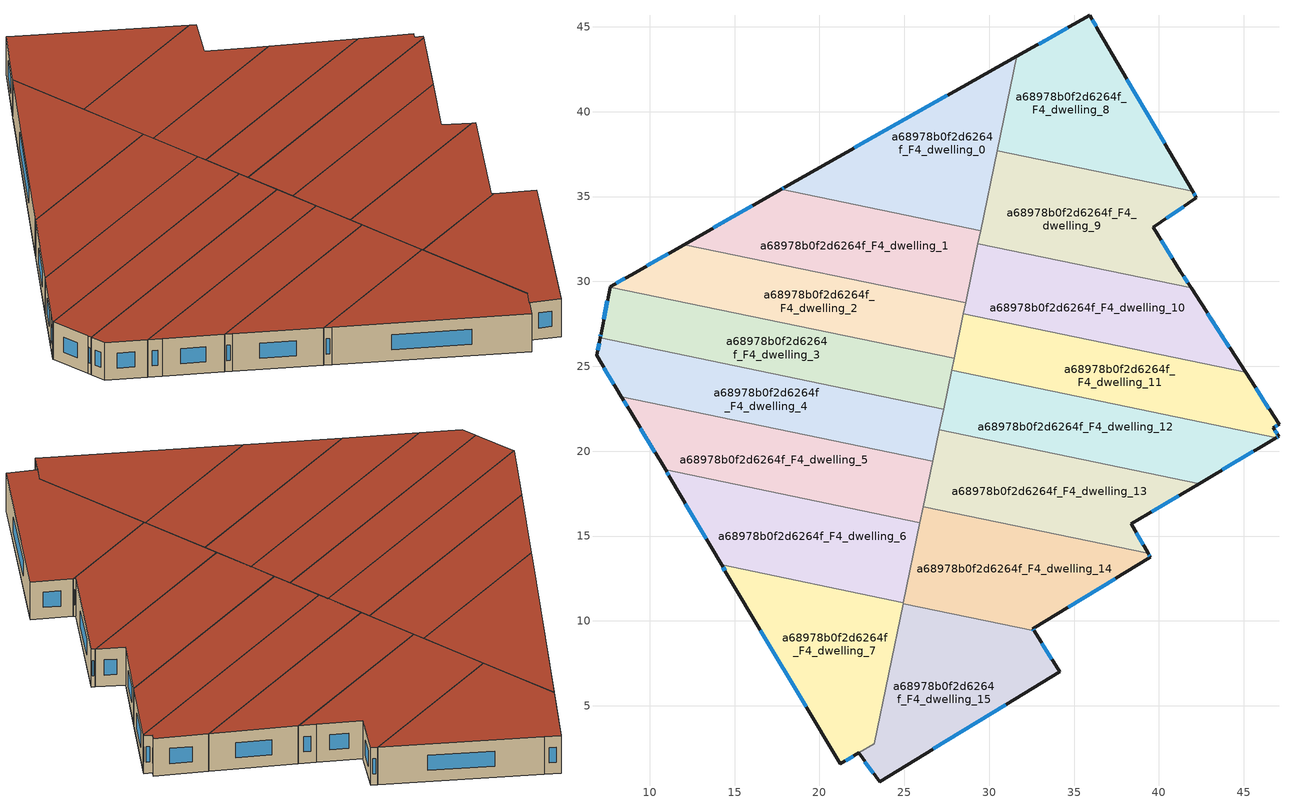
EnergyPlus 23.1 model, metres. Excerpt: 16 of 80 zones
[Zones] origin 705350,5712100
a68978b0f2d6264f_F4_dwelling_0
 floor to a68978b0f2d6264f_F3_dwelling_0 (EU_floor_Construction): 31.63,43.26 29.49,32.99 17.75,35.43 17.96,35.55 z12
 wall outside (EU_wall_Construction): 31.63,43.26 17.96,35.55 17.75,35.43 z12:15
 wall to a68978b0f2d6264f_F4_dwelling_1 (EU_wall_Construction): 17.75,35.43 29.49,32.99 z12:15
 wall to a68978b0f2d6264f_F4_dwelling_8 (EU_wall_Construction): 30.47,37.7 31.63,43.26 z12:15
 wall to a68978b0f2d6264f_F4_dwelling_9 (EU_wall_Construction): 29.49,32.99 30.47,37.7 z12:15
 window (EU_Window_Construction): 17.9,35.52 17.81,35.47 / 27.54,40.95 22.05,37.86 z12.9:14.1
 roof outside (EU_roof_Construction): 29.49,32.99 31.63,43.26 17.96,35.55 17.75,35.43 z15
a68978b0f2d6264f_F4_dwelling_1
 floor to a68978b0f2d6264f_F3_dwelling_1 (EU_floor_Construction): 29.49,32.99 28.61,28.73 12.03,32.17 17.75,35.43 z12
 wall outside (EU_wall_Construction): 17.75,35.43 12.03,32.17 z12:15
 wall to a68978b0f2d6264f_F4_dwelling_2 (EU_wall_Construction): 12.03,32.17 28.61,28.73 z12:15
 wall to a68978b0f2d6264f_F4_dwelling_10 (EU_wall_Construction): 28.61,28.73 29.34,32.22 z12:15
 wall to a68978b0f2d6264f_F4_dwelling_9 (EU_wall_Construction): 29.34,32.22 29.49,32.99 z12:15
 window (EU_Window_Construction): 16.04,34.45 13.74,33.15 z12.9:14.1
 roof outside (EU_roof_Construction): 28.61,28.73 29.49,32.99 17.75,35.43 12.03,32.17 z15
a68978b0f2d6264f_F4_dwelling_10
 floor to a68978b0f2d6264f_F3_dwelling_10 (EU_floor_Construction): 41.9,29.62 45.1,24.64 28.48,28.09 29.34,32.22 z12
 wall outside (EU_wall_Construction): 45.1,24.64 41.9,29.62 z12:15
 wall to a68978b0f2d6264f_F4_dwelling_9 (EU_wall_Construction): 41.9,29.62 29.34,32.22 z12:15
 wall to a68978b0f2d6264f_F4_dwelling_11 (EU_wall_Construction): 28.48,28.09 45.1,24.64 z12:15
 wall to a68978b0f2d6264f_F4_dwelling_2 (EU_wall_Construction): 28.61,28.73 28.48,28.09 z12:15
 window (EU_Window_Construction): 44.14,26.13 42.86,28.13 z12.9:14.1
 roof outside (EU_roof_Construction): 45.1,24.64 41.9,29.62 29.34,32.22 28.48,28.09 z15
a68978b0f2d6264f_F4_dwelling_11
 floor to a68978b0f2d6264f_F3_dwelling_11 (EU_floor_Construction): 45.1,24.64 47.07,21.58 46.75,21.37 47.05,20.87 46.92,20.8 27.79,24.77 28.48,28.09 z12
 wall outside (EU_wall_Construction): 46.92,20.8 47.05,20.87 46.75,21.37 47.07,21.58 45.1,24.64 z12:15
 wall to a68978b0f2d6264f_F4_dwelling_12 (EU_wall_Construction): 27.79,24.77 46.92,20.8 z12:15
 wall to a68978b0f2d6264f_F4_dwelling_2 (EU_wall_Construction): 28.48,28.09 27.93,25.46 z12:15
 wall to a68978b0f2d6264f_F4_dwelling_3 (EU_wall_Construction): 27.93,25.46 27.79,24.77 z12:15
 window (EU_Window_Construction): 46.96,20.82 47.01,20.85 / 46.48,22.49 45.69,23.72 / 46.85,21.43 46.98,21.52 / 46.96,21.02 46.84,21.22 z12.9:14.1
 roof outside (EU_roof_Construction): 47.05,20.87 46.75,21.37 47.07,21.58 45.1,24.64 28.48,28.09 27.79,24.77 46.92,20.8 z15
a68978b0f2d6264f_F4_dwelling_12
 floor to a68978b0f2d6264f_F3_dwelling_12 (EU_floor_Construction): 46.92,20.8 42.36,18.09 27.06,21.26 27.79,24.77 z12
 wall outside (EU_wall_Construction): 42.36,18.09 46.92,20.8 z12:15
 wall to a68978b0f2d6264f_F4_dwelling_13 (EU_wall_Construction): 27.06,21.26 42.36,18.09 z12:15
 wall to a68978b0f2d6264f_F4_dwelling_3 (EU_wall_Construction): 27.79,24.77 27.31,22.48 z12:15
 wall to a68978b0f2d6264f_F4_dwelling_4 (EU_wall_Construction): 27.31,22.48 27.06,21.26 z12:15
 window (EU_Window_Construction): 43.73,18.9 45.55,19.98 z12.9:14.1
 roof outside (EU_roof_Construction): 46.92,20.8 27.79,24.77 27.06,21.26 42.36,18.09 z15
a68978b0f2d6264f_F4_dwelling_13
 floor to a68978b0f2d6264f_F3_dwelling_13 (EU_floor_Construction): 42.36,18.09 38.37,15.71 39.37,13.97 26.12,16.72 27.06,21.26 z12
 wall outside (EU_wall_Construction): 39.37,13.97 38.37,15.71 42.36,18.09 z12:15
 wall to a68978b0f2d6264f_F4_dwelling_14 (EU_wall_Construction): 26.12,16.72 39.37,13.97 z12:15
 wall to a68978b0f2d6264f_F4_dwelling_5 (EU_wall_Construction): 26.67,19.4 26.12,16.72 z12:15
 wall to a68978b0f2d6264f_F4_dwelling_4 (EU_wall_Construction): 27.06,21.26 26.67,19.4 z12:15
 window (EU_Window_Construction): 39.57,16.42 41.17,17.38 / 39.07,14.49 38.67,15.19 z12.9:14.1
 roof outside (EU_roof_Construction): 39.37,13.97 38.37,15.71 42.36,18.09 27.06,21.26 26.12,16.72 z15
a68978b0f2d6264f_F4_dwelling_14
 floor to a68978b0f2d6264f_F3_dwelling_14 (EU_floor_Construction): 39.37,13.97 39.5,13.75 32.57,9.53 32.65,9.41 24.93,11.01 26.12,16.72 z12
 wall outside (EU_wall_Construction): 32.65,9.41 32.57,9.53 39.5,13.75 39.37,13.97 z12:15
 wall to a68978b0f2d6264f_F4_dwelling_15 (EU_wall_Construction): 24.93,11.01 32.65,9.41 z12:15
 wall to a68978b0f2d6264f_F4_dwelling_6 (EU_wall_Construction): 25.92,15.78 24.95,11.08 z12:15
 wall to a68978b0f2d6264f_F4_dwelling_5 (EU_wall_Construction): 26.12,16.72 25.92,15.78 z12:15
 wall to a68978b0f2d6264f_F4_dwelling_7 (EU_wall_Construction): 24.95,11.08 24.93,11.01 z12:15
 window (EU_Window_Construction): 39.46,13.82 39.41,13.91 / 34.65,10.79 37.43,12.49 / 32.62,9.44 32.59,9.49 z12.9:14.1
 roof outside (EU_roof_Construction): 39.5,13.75 39.37,13.97 26.12,16.72 24.93,11.01 32.65,9.41 32.57,9.53 z15
a68978b0f2d6264f_F4_dwelling_15
 floor to a68978b0f2d6264f_F3_dwelling_15 (EU_floor_Construction): 32.65,9.41 34.15,7.01 23.54,0.52 22.31,2.22 23.22,2.76 24.93,11.01 z12
 wall outside (EU_wall_Construction): 22.31,2.22 23.54,0.52 34.15,7.01 32.65,9.41 z12:15
 wall to a68978b0f2d6264f_F4_dwelling_7 (EU_wall_Construction): 24.93,11.01 23.22,2.76 22.31,2.22 z12:15
 window (EU_Window_Construction): 33.7,7.73 33.1,8.69 / 26.72,2.46 30.97,5.07 / 22.68,1.71 23.18,1.03 z12.9:14.1
 roof outside (EU_roof_Construction): 34.15,7.01 32.65,9.41 24.93,11.01 23.22,2.76 22.31,2.22 23.54,0.52 z15
a68978b0f2d6264f_F4_dwelling_2
 floor to a68978b0f2d6264f_F3_dwelling_2 (EU_floor_Construction): 28.61,28.73 27.93,25.46 7.66,29.66 7.67,29.69 8.89,30.38 12.03,32.17 z12
 wall outside (EU_wall_Construction): 12.03,32.17 8.89,30.38 7.67,29.69 7.66,29.66 z12:15
 wall to a68978b0f2d6264f_F4_dwelling_3 (EU_wall_Construction): 7.66,29.66 27.93,25.46 z12:15
 window (EU_Window_Construction): 8.52,30.17 8.03,29.9 / 11.09,31.63 9.83,30.91 z12.9:14.1
 roof outside (EU_roof_Construction): 27.93,25.46 28.61,28.73 12.03,32.17 8.89,30.38 7.67,29.69 7.66,29.66 z15
a68978b0f2d6264f_F4_dwelling_3
 floor to a68978b0f2d6264f_F3_dwelling_3 (EU_floor_Construction): 27.93,25.46 27.31,22.48 7.08,26.68 7.14,26.95 7.66,29.66 z12
 wall outside (EU_wall_Construction): 7.66,29.66 7.14,26.95 7.08,26.68 z12:15
 wall to a68978b0f2d6264f_F4_dwelling_4 (EU_wall_Construction): 7.08,26.68 27.31,22.48 z12:15
 window (EU_Window_Construction): 7.51,28.85 7.3,27.76 / 7.12,26.87 7.1,26.76 z12.9:14.1
 roof outside (EU_roof_Construction): 27.31,22.48 27.93,25.46 7.66,29.66 7.14,26.95 7.08,26.68 z15
a68978b0f2d6264f_F4_dwelling_4
 floor to a68978b0f2d6264f_F3_dwelling_4 (EU_floor_Construction): 27.31,22.48 26.67,19.4 8.34,23.21 6.87,25.64 7.08,26.68 z12
 wall outside (EU_wall_Construction): 7.08,26.68 6.87,25.64 8.34,23.21 z12:15
 wall to a68978b0f2d6264f_F4_dwelling_5 (EU_wall_Construction): 8.34,23.21 26.67,19.4 z12:15
 window (EU_Window_Construction): 7.02,26.37 6.93,25.95 / 7.31,24.91 7.9,23.93 z12.9:14.1
 roof outside (EU_roof_Construction): 26.67,19.4 27.31,22.48 7.08,26.68 6.87,25.64 8.34,23.21 z15
a68978b0f2d6264f_F4_dwelling_5
 floor to a68978b0f2d6264f_F3_dwelling_5 (EU_floor_Construction): 26.67,19.4 25.92,15.78 10.93,18.89 8.83,22.4 8.34,23.21 z12
 wall outside (EU_wall_Construction): 8.34,23.21 8.83,22.4 10.93,18.89 z12:15
 wall to a68978b0f2d6264f_F4_dwelling_6 (EU_wall_Construction): 10.93,18.89 25.92,15.78 z12:15
 window (EU_Window_Construction): 8.48,22.96 8.68,22.64 / 9.46,21.35 10.3,19.94 z12.9:14.1
 roof outside (EU_roof_Construction): 25.92,15.78 26.67,19.4 8.34,23.21 8.83,22.4 10.93,18.89 z15
a68978b0f2d6264f_F4_dwelling_6
 floor to a68978b0f2d6264f_F3_dwelling_6 (EU_floor_Construction): 25.92,15.78 24.95,11.08 14.23,13.31 11.19,18.45 10.93,18.89 z12
 wall outside (EU_wall_Construction): 10.93,18.89 11.19,18.45 14.23,13.31 z12:15
 wall to a68978b0f2d6264f_F4_dwelling_7 (EU_wall_Construction): 14.23,13.31 24.95,11.08 z12:15
 window (EU_Window_Construction): 11.01,18.76 11.12,18.58 / 12.11,16.91 13.32,14.85 z12.9:14.1
 roof outside (EU_roof_Construction): 24.95,11.08 25.92,15.78 10.93,18.89 11.19,18.45 14.23,13.31 z15
a68978b0f2d6264f_F4_dwelling_7
 floor to a68978b0f2d6264f_F3_dwelling_7 (EU_floor_Construction): 24.95,11.08 23.22,2.76 21.22,1.58 14.52,12.82 14.23,13.31 z12
 wall outside (EU_wall_Construction): 14.23,13.31 14.52,12.82 21.22,1.58 22.31,2.22 z12:15
 window (EU_Window_Construction): 16.53,9.45 19.22,4.94 / 14.32,13.16 14.44,12.96 / 21.55,1.77 21.99,2.03 z12.9:14.1
 roof outside (EU_roof_Construction): 23.22,2.76 24.95,11.08 14.23,13.31 14.52,12.82 21.22,1.58 z15
a68978b0f2d6264f_F4_dwelling_8
 floor to a68978b0f2d6264f_F3_dwelling_8 (EU_floor_Construction): 36.46,44.74 41.99,35.31 30.47,37.7 31.63,43.26 35.92,45.68 z12
 wall outside (EU_wall_Construction): 41.99,35.31 36.46,44.74 35.92,45.68 31.63,43.26 z12:15
 wall to a68978b0f2d6264f_F4_dwelling_9 (EU_wall_Construction): 30.47,37.7 41.99,35.31 z12:15
 window (EU_Window_Construction): 34.63,44.95 32.91,43.98 / 36.3,45.02 36.08,45.4 / 40.33,38.14 38.12,41.92 z12.9:14.1
 roof outside (EU_roof_Construction): 41.99,35.31 36.46,44.74 35.92,45.68 31.63,43.26 30.47,37.7 z15
a68978b0f2d6264f_F4_dwelling_9
 floor to a68978b0f2d6264f_F3_dwelling_9 (EU_floor_Construction): 41.99,35.31 42.21,34.93 39.67,33.19 41.27,30.59 41.9,29.62 29.34,32.22 30.47,37.7 z12
 wall outside (EU_wall_Construction): 41.9,29.62 41.27,30.59 39.67,33.19 42.21,34.93 41.99,35.31 z12:15
 window (EU_Window_Construction): 41.71,29.91 41.46,30.3 / 42.15,35.05 42.06,35.2 / 40.43,33.71 41.45,34.41 / 40.79,31.37 40.15,32.41 z12.9:14.1
 roof outside (EU_roof_Construction): 41.9,29.62 41.27,30.59 39.67,33.19 42.21,34.93 41.99,35.31 30.47,37.7 29.34,32.22 z15
[Building]
EU S2 Campaign: North Axis=0; Terrain=City; Solar Distribution=FullExterior
[Site:Location]
London: Latitude=51.5; Longitude=-0.5; Time Zone=0; Elevation=25
[SizingPeriod:WeatherFileDays]
AnnualSizingPeriod: Begin Month=1; Begin Day of Month=1; End Month=12; End Day of Month=31; Day of Week for Start Day=Monday; Use Weather File Daylight Saving Period=No; Use Weather File Rain and Snow Indicators=No
[MATERIAL]
EU_InternalMass_Material: Roughness=MediumRough; Thickness=0.1; Conductivity=1; Density=1800; Specific Heat=900; Thermal Absorptance=0.9; Solar Absorptance=0.7; Visible Absorptance=0.7
[MATERIAL:NOMASS] Roughness=MediumRough; Thermal Absorptance=0.9; Solar Absorptance=0.7; Visible Absorptance=0.7
Name | Thermal Resistance
EU_wall_NoMass | 1.04674
EU_roof_NoMass | 4.32442
EU_floor_NoMass | 2.04616
[WINDOWMATERIAL:SIMPLEGLAZINGSYSTEM]
EU_Window_SimpleGlazing: UFactor=4.25843; Solar Heat Gain Coefficient=0.85; Visible Transmittance=0.85
[CONSTRUCTION]
EU_wall_Construction: EU_wall_NoMass
EU_roof_Construction: EU_roof_NoMass
EU_floor_Construction: EU_floor_NoMass
EU_Window_Construction: EU_Window_SimpleGlazing
EU_InternalMass_Construction: EU_InternalMass_Material
[ZONE] Type=1; Multiplier=1; Ceiling Height=autocalculate; Floor Area=autocalculate; Part of Total Floor Area=Yes
Name | Volume
a68978b0f2d6264f_F4_dwelling_0 | 188.793
a68978b0f2d6264f_F4_dwelling_1 | 188.822
a68978b0f2d6264f_F4_dwelling_10; a68978b0f2d6264f_F4_dwelling_5 | 188.823
a68978b0f2d6264f_F4_dwelling_11; a68978b0f2d6264f_F4_dwelling_14 | 188.788
a68978b0f2d6264f_F4_dwelling_12 | 188.779
a68978b0f2d6264f_F4_dwelling_13 | 188.831
a68978b0f2d6264f_F4_dwelling_15 | 190.47
a68978b0f2d6264f_F4_dwelling_2 | 188.821
a68978b0f2d6264f_F4_dwelling_3 | 188.784
a68978b0f2d6264f_F4_dwelling_4 | 188.792
a68978b0f2d6264f_F4_dwelling_6 | 188.805
a68978b0f2d6264f_F4_dwelling_7 | 187.148
a68978b0f2d6264f_F4_dwelling_8 | 188.796
a68978b0f2d6264f_F4_dwelling_9 | 188.815
[INTERNALMASS] Construction=EU_InternalMass_Construction
Name | Zone or ZoneList | Surface Area
a68978b0f2d6264f_F4_dwelling_0_EU_InternalMass | a68978b0f2d6264f_F4_dwelling_0 | 62.9311
a68978b0f2d6264f_F4_dwelling_1_EU_InternalMass | a68978b0f2d6264f_F4_dwelling_1 | 62.9403
a68978b0f2d6264f_F4_dwelling_2_EU_InternalMass | a68978b0f2d6264f_F4_dwelling_2 | 62.9404
a68978b0f2d6264f_F4_dwelling_3_EU_InternalMass | a68978b0f2d6264f_F4_dwelling_3 | 62.9282
a68978b0f2d6264f_F4_dwelling_4_EU_InternalMass | a68978b0f2d6264f_F4_dwelling_4 | 62.9305
a68978b0f2d6264f_F4_dwelling_5_EU_InternalMass | a68978b0f2d6264f_F4_dwelling_5 | 62.9414
a68978b0f2d6264f_F4_dwelling_6_EU_InternalMass | a68978b0f2d6264f_F4_dwelling_6 | 62.9351
a68978b0f2d6264f_F4_dwelling_7_EU_InternalMass | a68978b0f2d6264f_F4_dwelling_7 | 62.383
a68978b0f2d6264f_F4_dwelling_8_EU_InternalMass | a68978b0f2d6264f_F4_dwelling_8 | 62.9319
a68978b0f2d6264f_F4_dwelling_9_EU_InternalMass | a68978b0f2d6264f_F4_dwelling_9 | 62.9385
a68978b0f2d6264f_F4_dwelling_10_EU_InternalMass | a68978b0f2d6264f_F4_dwelling_10 | 62.941
a68978b0f2d6264f_F4_dwelling_11_EU_InternalMass | a68978b0f2d6264f_F4_dwelling_11 | 62.9288
a68978b0f2d6264f_F4_dwelling_12_EU_InternalMass | a68978b0f2d6264f_F4_dwelling_12 | 62.9262
a68978b0f2d6264f_F4_dwelling_13_EU_InternalMass | a68978b0f2d6264f_F4_dwelling_13 | 62.9439
a68978b0f2d6264f_F4_dwelling_14_EU_InternalMass | a68978b0f2d6264f_F4_dwelling_14 | 62.9292
a68978b0f2d6264f_F4_dwelling_15_EU_InternalMass | a68978b0f2d6264f_F4_dwelling_15 | 63.4901
[OTHEREQUIPMENT] Fuel Type=Electricity; Design Level Calculation Method=Watts/Area; Power per Zone Floor Area=1; Fraction Latent=0; Fraction Radiant=0; Fraction Lost=0; Carbon Dioxide Generation Rate=0; EndUse Subcategory=EU_Step8_InternalGains
Name | Zone or ZoneList or Space or SpaceList | Schedule
EU_Step8_InternalGain_a68978b0f2d6264f_F4_dwelling_0_f000 | a68978b0f2d6264f_F4_dwelling_0 | EU_Step8_GainSchedule_a68978b0f2d6264f_F4_dwelling_0_f000
EU_Step8_InternalGain_a68978b0f2d6264f_F4_dwelling_1_f000 | a68978b0f2d6264f_F4_dwelling_1 | EU_Step8_GainSchedule_a68978b0f2d6264f_F4_dwelling_1_f000
EU_Step8_InternalGain_a68978b0f2d6264f_F4_dwelling_2_f000 | a68978b0f2d6264f_F4_dwelling_2 | EU_Step8_GainSchedule_a68978b0f2d6264f_F4_dwelling_2_f000
EU_Step8_InternalGain_a68978b0f2d6264f_F4_dwelling_3_f000 | a68978b0f2d6264f_F4_dwelling_3 | EU_Step8_GainSchedule_a68978b0f2d6264f_F4_dwelling_3_f000
EU_Step8_InternalGain_a68978b0f2d6264f_F4_dwelling_4_f000 | a68978b0f2d6264f_F4_dwelling_4 | EU_Step8_GainSchedule_a68978b0f2d6264f_F4_dwelling_4_f000
EU_Step8_InternalGain_a68978b0f2d6264f_F4_dwelling_5_f000 | a68978b0f2d6264f_F4_dwelling_5 | EU_Step8_GainSchedule_a68978b0f2d6264f_F4_dwelling_5_f000
EU_Step8_InternalGain_a68978b0f2d6264f_F4_dwelling_6_f000 | a68978b0f2d6264f_F4_dwelling_6 | EU_Step8_GainSchedule_a68978b0f2d6264f_F4_dwelling_6_f000
EU_Step8_InternalGain_a68978b0f2d6264f_F4_dwelling_7_f000 | a68978b0f2d6264f_F4_dwelling_7 | EU_Step8_GainSchedule_a68978b0f2d6264f_F4_dwelling_7_f000
EU_Step8_InternalGain_a68978b0f2d6264f_F4_dwelling_8_f000 | a68978b0f2d6264f_F4_dwelling_8 | EU_Step8_GainSchedule_a68978b0f2d6264f_F4_dwelling_8_f000
EU_Step8_InternalGain_a68978b0f2d6264f_F4_dwelling_9_f000 | a68978b0f2d6264f_F4_dwelling_9 | EU_Step8_GainSchedule_a68978b0f2d6264f_F4_dwelling_9_f000
EU_Step8_InternalGain_a68978b0f2d6264f_F4_dwelling_10_f000 | a68978b0f2d6264f_F4_dwelling_10 | EU_Step8_GainSchedule_a68978b0f2d6264f_F4_dwelling_10_f000
EU_Step8_InternalGain_a68978b0f2d6264f_F4_dwelling_11_f000 | a68978b0f2d6264f_F4_dwelling_11 | EU_Step8_GainSchedule_a68978b0f2d6264f_F4_dwelling_11_f000
EU_Step8_InternalGain_a68978b0f2d6264f_F4_dwelling_12_f000 | a68978b0f2d6264f_F4_dwelling_12 | EU_Step8_GainSchedule_a68978b0f2d6264f_F4_dwelling_12_f000
EU_Step8_InternalGain_a68978b0f2d6264f_F4_dwelling_13_f000 | a68978b0f2d6264f_F4_dwelling_13 | EU_Step8_GainSchedule_a68978b0f2d6264f_F4_dwelling_13_f000
EU_Step8_InternalGain_a68978b0f2d6264f_F4_dwelling_14_f000 | a68978b0f2d6264f_F4_dwelling_14 | EU_Step8_GainSchedule_a68978b0f2d6264f_F4_dwelling_14_f000
EU_Step8_InternalGain_a68978b0f2d6264f_F4_dwelling_15_f000 | a68978b0f2d6264f_F4_dwelling_15 | EU_Step8_GainSchedule_a68978b0f2d6264f_F4_dwelling_15_f000
[ZONEVENTILATION:DESIGNFLOWRATE] Schedule=EU_AlwaysOn; Design Flow Rate Calculation Method=AirChanges/Hour; Air Changes per Hour=0.488719; Ventilation Type=Natural; Fan Pressure Rise=0; Fan Total Efficiency=1; Constant Term Coefficient=1; Temperature Term Coefficient=0; Velocity Term Coefficient=0; Velocity Squared Term Coefficient=0; Minimum Indoor Temperature=-100; Maximum Indoor Temperature=100; Delta Temperature=-100; Minimum Outdoor Temperature=-100; Maximum Outdoor Temperature=100; Maximum Wind Speed=40
Name | Zone or ZoneList or Space or SpaceList
EU_ConstantAir_a68978b0f2d6264f_F4_dwelling_0 | a68978b0f2d6264f_F4_dwelling_0
EU_ConstantAir_a68978b0f2d6264f_F4_dwelling_1 | a68978b0f2d6264f_F4_dwelling_1
EU_ConstantAir_a68978b0f2d6264f_F4_dwelling_2 | a68978b0f2d6264f_F4_dwelling_2
EU_ConstantAir_a68978b0f2d6264f_F4_dwelling_3 | a68978b0f2d6264f_F4_dwelling_3
EU_ConstantAir_a68978b0f2d6264f_F4_dwelling_4 | a68978b0f2d6264f_F4_dwelling_4
EU_ConstantAir_a68978b0f2d6264f_F4_dwelling_5 | a68978b0f2d6264f_F4_dwelling_5
EU_ConstantAir_a68978b0f2d6264f_F4_dwelling_6 | a68978b0f2d6264f_F4_dwelling_6
EU_ConstantAir_a68978b0f2d6264f_F4_dwelling_7 | a68978b0f2d6264f_F4_dwelling_7
EU_ConstantAir_a68978b0f2d6264f_F4_dwelling_8 | a68978b0f2d6264f_F4_dwelling_8
EU_ConstantAir_a68978b0f2d6264f_F4_dwelling_9 | a68978b0f2d6264f_F4_dwelling_9
EU_ConstantAir_a68978b0f2d6264f_F4_dwelling_10 | a68978b0f2d6264f_F4_dwelling_10
EU_ConstantAir_a68978b0f2d6264f_F4_dwelling_11 | a68978b0f2d6264f_F4_dwelling_11
EU_ConstantAir_a68978b0f2d6264f_F4_dwelling_12 | a68978b0f2d6264f_F4_dwelling_12
EU_ConstantAir_a68978b0f2d6264f_F4_dwelling_13 | a68978b0f2d6264f_F4_dwelling_13
EU_ConstantAir_a68978b0f2d6264f_F4_dwelling_14 | a68978b0f2d6264f_F4_dwelling_14
EU_ConstantAir_a68978b0f2d6264f_F4_dwelling_15 | a68978b0f2d6264f_F4_dwelling_15
[HVACTEMPLATE:THERMOSTAT] Constant Heating Setpoint=20; Constant Cooling Setpoint=50
EU_HeatOnly_a68978b0f2d6264f_F0_dwelling_0; EU_HeatOnly_a68978b0f2d6264f_F0_dwelling_1; EU_HeatOnly_a68978b0f2d6264f_F0_dwelling_2; EU_HeatOnly_a68978b0f2d6264f_F0_dwelling_3; EU_HeatOnly_a68978b0f2d6264f_F0_dwelling_4; EU_HeatOnly_a68978b0f2d6264f_F0_dwelling_5; EU_HeatOnly_a68978b0f2d6264f_F0_dwelling_6; EU_HeatOnly_a68978b0f2d6264f_F0_dwelling_7; EU_HeatOnly_a68978b0f2d6264f_F0_dwelling_8; EU_HeatOnly_a68978b0f2d6264f_F0_dwelling_9; EU_HeatOnly_a68978b0f2d6264f_F0_dwelling_10; EU_HeatOnly_a68978b0f2d6264f_F0_dwelling_11; EU_HeatOnly_a68978b0f2d6264f_F0_dwelling_12; EU_HeatOnly_a68978b0f2d6264f_F0_dwelling_13; EU_HeatOnly_a68978b0f2d6264f_F0_dwelling_14; EU_HeatOnly_a68978b0f2d6264f_F0_dwelling_15; EU_HeatOnly_a68978b0f2d6264f_F1_dwelling_0; EU_HeatOnly_a68978b0f2d6264f_F1_dwelling_1; EU_HeatOnly_a68978b0f2d6264f_F1_dwelling_2; EU_HeatOnly_a68978b0f2d6264f_F1_dwelling_3; EU_HeatOnly_a68978b0f2d6264f_F1_dwelling_4; EU_HeatOnly_a68978b0f2d6264f_F1_dwelling_5; EU_HeatOnly_a68978b0f2d6264f_F1_dwelling_6; EU_HeatOnly_a68978b0f2d6264f_F1_dwelling_7; EU_HeatOnly_a68978b0f2d6264f_F1_dwelling_8; EU_HeatOnly_a68978b0f2d6264f_F1_dwelling_9; EU_HeatOnly_a68978b0f2d6264f_F1_dwelling_10; EU_HeatOnly_a68978b0f2d6264f_F1_dwelling_11; EU_HeatOnly_a68978b0f2d6264f_F1_dwelling_12; EU_HeatOnly_a68978b0f2d6264f_F1_dwelling_13; EU_HeatOnly_a68978b0f2d6264f_F1_dwelling_14; EU_HeatOnly_a68978b0f2d6264f_F1_dwelling_15; EU_HeatOnly_a68978b0f2d6264f_F2_dwelling_0; EU_HeatOnly_a68978b0f2d6264f_F2_dwelling_1; EU_HeatOnly_a68978b0f2d6264f_F2_dwelling_2; EU_HeatOnly_a68978b0f2d6264f_F2_dwelling_3; EU_HeatOnly_a68978b0f2d6264f_F2_dwelling_4; EU_HeatOnly_a68978b0f2d6264f_F2_dwelling_5; EU_HeatOnly_a68978b0f2d6264f_F2_dwelling_6; EU_HeatOnly_a68978b0f2d6264f_F2_dwelling_7; EU_HeatOnly_a68978b0f2d6264f_F2_dwelling_8; EU_HeatOnly_a68978b0f2d6264f_F2_dwelling_9; EU_HeatOnly_a68978b0f2d6264f_F2_dwelling_10; EU_HeatOnly_a68978b0f2d6264f_F2_dwelling_11; EU_HeatOnly_a68978b0f2d6264f_F2_dwelling_12; EU_HeatOnly_a68978b0f2d6264f_F2_dwelling_13; EU_HeatOnly_a68978b0f2d6264f_F2_dwelling_14; EU_HeatOnly_a68978b0f2d6264f_F2_dwelling_15; EU_HeatOnly_a68978b0f2d6264f_F3_dwelling_0; EU_HeatOnly_a68978b0f2d6264f_F3_dwelling_1; EU_HeatOnly_a68978b0f2d6264f_F3_dwelling_2; EU_HeatOnly_a68978b0f2d6264f_F3_dwelling_3; EU_HeatOnly_a68978b0f2d6264f_F3_dwelling_4; EU_HeatOnly_a68978b0f2d6264f_F3_dwelling_5; EU_HeatOnly_a68978b0f2d6264f_F3_dwelling_6; EU_HeatOnly_a68978b0f2d6264f_F3_dwelling_7; EU_HeatOnly_a68978b0f2d6264f_F3_dwelling_8; EU_HeatOnly_a68978b0f2d6264f_F3_dwelling_9; EU_HeatOnly_a68978b0f2d6264f_F3_dwelling_10; EU_HeatOnly_a68978b0f2d6264f_F3_dwelling_11; EU_HeatOnly_a68978b0f2d6264f_F3_dwelling_12; EU_HeatOnly_a68978b0f2d6264f_F3_dwelling_13; EU_HeatOnly_a68978b0f2d6264f_F3_dwelling_14; EU_HeatOnly_a68978b0f2d6264f_F3_dwelling_15; EU_HeatOnly_a68978b0f2d6264f_F4_dwelling_0; EU_HeatOnly_a68978b0f2d6264f_F4_dwelling_1; EU_HeatOnly_a68978b0f2d6264f_F4_dwelling_2; EU_HeatOnly_a68978b0f2d6264f_F4_dwelling_3; EU_HeatOnly_a68978b0f2d6264f_F4_dwelling_4; EU_HeatOnly_a68978b0f2d6264f_F4_dwelling_5; EU_HeatOnly_a68978b0f2d6264f_F4_dwelling_6; EU_HeatOnly_a68978b0f2d6264f_F4_dwelling_7; EU_HeatOnly_a68978b0f2d6264f_F4_dwelling_8; EU_HeatOnly_a68978b0f2d6264f_F4_dwelling_9; EU_HeatOnly_a68978b0f2d6264f_F4_dwelling_10; EU_HeatOnly_a68978b0f2d6264f_F4_dwelling_11; EU_HeatOnly_a68978b0f2d6264f_F4_dwelling_12; EU_HeatOnly_a68978b0f2d6264f_F4_dwelling_13; EU_HeatOnly_a68978b0f2d6264f_F4_dwelling_14; EU_HeatOnly_a68978b0f2d6264f_F4_dwelling_15
[HVACTEMPLATE:ZONE:IDEALLOADSAIRSYSTEM] System Availability Schedule=EU_AlwaysOn; Maximum Heating Supply Air Temperature=50; Minimum Cooling Supply Air Temperature=13; Maximum Heating Supply Air Humidity Ratio=0.0156; Minimum Cooling Supply Air Humidity Ratio=0.0077; Heating Limit=NoLimit; Cooling Limit=NoLimit; Heating Availability Schedule=EU_AlwaysOn; Cooling Availability Schedule=EU_CoolingOff; Dehumidification Control Type=ConstantSensibleHeatRatio; Cooling Sensible Heat Ratio=0.7; Dehumidification Setpoint=60; Humidification Control Type=None; Humidification Setpoint=30; Outdoor Air Method=None; Outdoor Air Flow Rate per Person=0.00944; Outdoor Air Flow Rate per Zone Floor Area=0; Outdoor Air Flow Rate per Zone=0; Demand Controlled Ventilation Type=None; Outdoor Air Economizer Type=NoEconomizer; Heat Recovery Type=None; Sensible Heat Recovery Effectiveness=0.7; Latent Heat Recovery Effectiveness=0.65
Name | Template Thermostat
a68978b0f2d6264f_F4_dwelling_0 | EU_HeatOnly_a68978b0f2d6264f_F4_dwelling_0
a68978b0f2d6264f_F4_dwelling_1 | EU_HeatOnly_a68978b0f2d6264f_F4_dwelling_1
a68978b0f2d6264f_F4_dwelling_2 | EU_HeatOnly_a68978b0f2d6264f_F4_dwelling_2
a68978b0f2d6264f_F4_dwelling_3 | EU_HeatOnly_a68978b0f2d6264f_F4_dwelling_3
a68978b0f2d6264f_F4_dwelling_4 | EU_HeatOnly_a68978b0f2d6264f_F4_dwelling_4
a68978b0f2d6264f_F4_dwelling_5 | EU_HeatOnly_a68978b0f2d6264f_F4_dwelling_5
a68978b0f2d6264f_F4_dwelling_6 | EU_HeatOnly_a68978b0f2d6264f_F4_dwelling_6
a68978b0f2d6264f_F4_dwelling_7 | EU_HeatOnly_a68978b0f2d6264f_F4_dwelling_7
a68978b0f2d6264f_F4_dwelling_8 | EU_HeatOnly_a68978b0f2d6264f_F4_dwelling_8
a68978b0f2d6264f_F4_dwelling_9 | EU_HeatOnly_a68978b0f2d6264f_F4_dwelling_9
a68978b0f2d6264f_F4_dwelling_10 | EU_HeatOnly_a68978b0f2d6264f_F4_dwelling_10
a68978b0f2d6264f_F4_dwelling_11 | EU_HeatOnly_a68978b0f2d6264f_F4_dwelling_11
a68978b0f2d6264f_F4_dwelling_12 | EU_HeatOnly_a68978b0f2d6264f_F4_dwelling_12
a68978b0f2d6264f_F4_dwelling_13 | EU_HeatOnly_a68978b0f2d6264f_F4_dwelling_13
a68978b0f2d6264f_F4_dwelling_14 | EU_HeatOnly_a68978b0f2d6264f_F4_dwelling_14
a68978b0f2d6264f_F4_dwelling_15 | EU_HeatOnly_a68978b0f2d6264f_F4_dwelling_15
[SIZING:ZONE] Zone Cooling Design Supply Air Temperature Input Method=SupplyAirTemperature; Zone Cooling Design Supply Air Temperature=13; Zone Heating Design Supply Air Temperature Input Method=SupplyAirTemperature; Zone Heating Design Supply Air Temperature=50; Zone Cooling Design Supply Air Humidity Ratio=0.008; Zone Heating Design Supply Air Humidity Ratio=0.008; Cooling Design Air Flow Method=DesignDay; Cooling Design Air Flow Rate=0; Cooling Minimum Air Flow per Zone Floor Area=0.000762; Cooling Minimum Air Flow=0; Cooling Minimum Air Flow Fraction=0.2; Heating Design Air Flow Method=DesignDay; Heating Design Air Flow Rate=0; Heating Maximum Air Flow per Zone Floor Area=0.002032; Heating Maximum Air Flow=0.141576; Heating Maximum Air Flow Fraction=0.3; Account for Dedicated Outdoor Air System=No; Dedicated Outdoor Air System Control Strategy=NeutralSupplyAir; Dedicated Outdoor Air Low Setpoint Temperature for Design=autosize; Dedicated Outdoor Air High Setpoint Temperature for Design=autosize; Zone Load Sizing Method=Sensible Load Only No Latent Load; Zone Latent Cooling Design Supply Air Humidity Ratio Input Method=HumidityRatioDifference; Zone Cooling Design Supply Air Humidity Ratio Difference=0.005; Zone Latent Heating Design Supply Air Humidity Ratio Input Method=HumidityRatioDifference; Zone Humidification Design Supply Air Humidity Ratio Difference=0.005
a68978b0f2d6264f_F4_dwelling_0; a68978b0f2d6264f_F4_dwelling_1; a68978b0f2d6264f_F4_dwelling_2; a68978b0f2d6264f_F4_dwelling_3; a68978b0f2d6264f_F4_dwelling_4; a68978b0f2d6264f_F4_dwelling_5; a68978b0f2d6264f_F4_dwelling_6; a68978b0f2d6264f_F4_dwelling_7; a68978b0f2d6264f_F4_dwelling_8; a68978b0f2d6264f_F4_dwelling_9; a68978b0f2d6264f_F4_dwelling_10; a68978b0f2d6264f_F4_dwelling_11; a68978b0f2d6264f_F4_dwelling_12; a68978b0f2d6264f_F4_dwelling_13; a68978b0f2d6264f_F4_dwelling_14; a68978b0f2d6264f_F4_dwelling_15
[SCHEDULE:CONSTANT]
Name | Hourly Value
EU_AlwaysOn | 1
EU_CoolingOff | 0
[SCHEDULE:FILE] Column Number=1; Rows to Skip at Top=0; Number of Hours of Data=8760; Column Separator=Comma; Interpolate to Timestep=No; Minutes per Item=60; Adjust Schedule for Daylight Savings=Yes
Name | File
EU_Step8_GainSchedule_a68978b0f2d6264f_F4_dwelling_0_f000 | ../../schedules/a68978b0f2d6264f/a68978b0f2d6264f_F4_dwelling_0_f000_gain.csv
EU_Step8_GainSchedule_a68978b0f2d6264f_F4_dwelling_1_f000 | ../../schedules/a68978b0f2d6264f/a68978b0f2d6264f_F4_dwelling_1_f000_gain.csv
EU_Step8_GainSchedule_a68978b0f2d6264f_F4_dwelling_2_f000 | ../../schedules/a68978b0f2d6264f/a68978b0f2d6264f_F4_dwelling_2_f000_gain.csv
EU_Step8_GainSchedule_a68978b0f2d6264f_F4_dwelling_3_f000 | ../../schedules/a68978b0f2d6264f/a68978b0f2d6264f_F4_dwelling_3_f000_gain.csv
EU_Step8_GainSchedule_a68978b0f2d6264f_F4_dwelling_4_f000 | ../../schedules/a68978b0f2d6264f/a68978b0f2d6264f_F4_dwelling_4_f000_gain.csv
EU_Step8_GainSchedule_a68978b0f2d6264f_F4_dwelling_5_f000 | ../../schedules/a68978b0f2d6264f/a68978b0f2d6264f_F4_dwelling_5_f000_gain.csv
EU_Step8_GainSchedule_a68978b0f2d6264f_F4_dwelling_6_f000 | ../../schedules/a68978b0f2d6264f/a68978b0f2d6264f_F4_dwelling_6_f000_gain.csv
EU_Step8_GainSchedule_a68978b0f2d6264f_F4_dwelling_7_f000 | ../../schedules/a68978b0f2d6264f/a68978b0f2d6264f_F4_dwelling_7_f000_gain.csv
EU_Step8_GainSchedule_a68978b0f2d6264f_F4_dwelling_8_f000 | ../../schedules/a68978b0f2d6264f/a68978b0f2d6264f_F4_dwelling_8_f000_gain.csv
EU_Step8_GainSchedule_a68978b0f2d6264f_F4_dwelling_9_f000 | ../../schedules/a68978b0f2d6264f/a68978b0f2d6264f_F4_dwelling_9_f000_gain.csv
EU_Step8_GainSchedule_a68978b0f2d6264f_F4_dwelling_10_f000 | ../../schedules/a68978b0f2d6264f/a68978b0f2d6264f_F4_dwelling_10_f000_gain.csv
EU_Step8_GainSchedule_a68978b0f2d6264f_F4_dwelling_11_f000 | ../../schedules/a68978b0f2d6264f/a68978b0f2d6264f_F4_dwelling_11_f000_gain.csv
EU_Step8_GainSchedule_a68978b0f2d6264f_F4_dwelling_12_f000 | ../../schedules/a68978b0f2d6264f/a68978b0f2d6264f_F4_dwelling_12_f000_gain.csv
EU_Step8_GainSchedule_a68978b0f2d6264f_F4_dwelling_13_f000 | ../../schedules/a68978b0f2d6264f/a68978b0f2d6264f_F4_dwelling_13_f000_gain.csv
EU_Step8_GainSchedule_a68978b0f2d6264f_F4_dwelling_14_f000 | ../../schedules/a68978b0f2d6264f/a68978b0f2d6264f_F4_dwelling_14_f000_gain.csv
EU_Step8_GainSchedule_a68978b0f2d6264f_F4_dwelling_15_f000 | ../../schedules/a68978b0f2d6264f/a68978b0f2d6264f_F4_dwelling_15_f000_gain.csv
